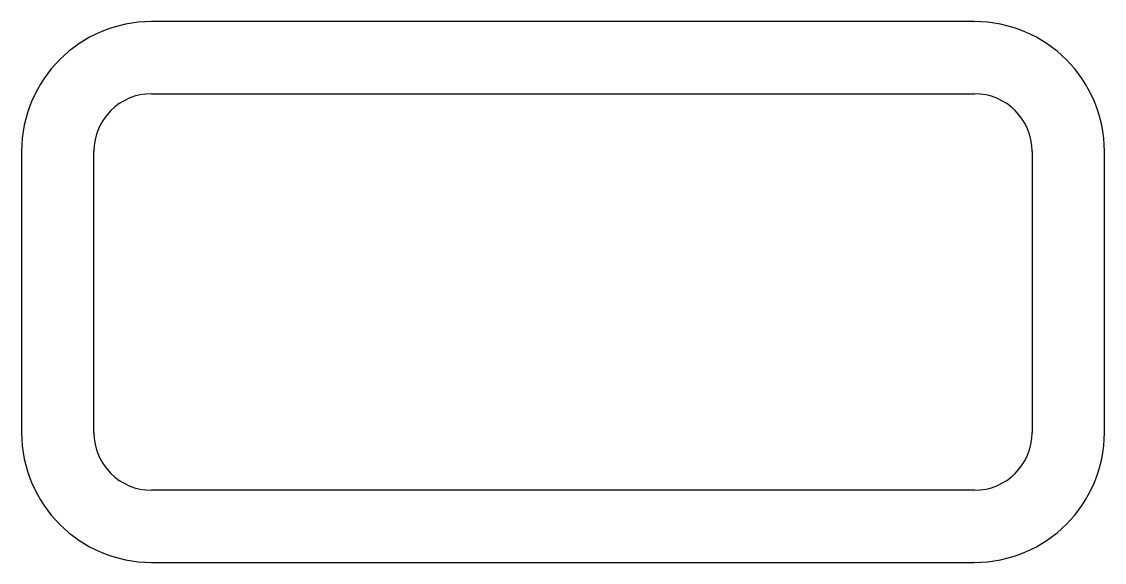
# Model space of a CAD drawing. Header units: millimetres. Extents: x 212 to 362, y 61 to 136.
import ezdxf

# ---------------------------------------------------------------- set-up
doc = ezdxf.new("R2010")
doc.units = ezdxf.units.MM
doc.layers.add('CUT', color=7, linetype='Continuous')

msp = doc.modelspace()

# ---------------------------------------------------------------- linework, layer by layer
at = {"layer": 'CUT'}
for p, q in [((344, 136), (230, 136)), ((230, 126), (344, 126)), ((212, 118), (212, 79)), ((222, 79), (222, 118)), ((352, 118), (352, 79)), ((362, 79), (362, 118)), ((344, 71), (230, 71)), ((230, 61), (344, 61))]:
    msp.add_line(p, q, dxfattribs=at)
for centre, radius, start, end in [((230, 118), 18, 90, 180), ((344, 118), 18, 0, 90), ((230, 118), 8, 90, 180), ((344, 118), 8, 0, 90), ((230, 79), 18, 180, 270), ((230, 79), 8, -180, -90), ((344, 79), 18, 270, 360), ((344, 79), 8, -90, 0)]:
    msp.add_arc(centre, radius, start, end, dxfattribs=at)

doc.saveas('drawing.dxf')
